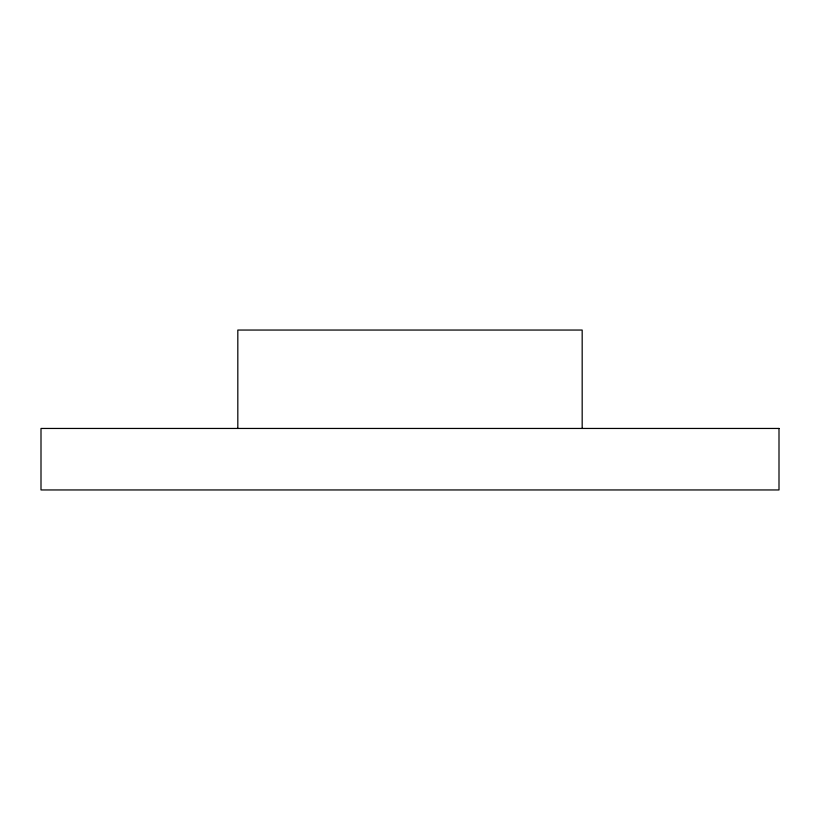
<?xml version="1.0" encoding="UTF-8"?>
<svg xmlns="http://www.w3.org/2000/svg" width="820" height="820" viewBox="0 0 820 820"><rect width="100%" height="100%" fill="white"/><g stroke="black" fill="none" stroke-linecap="round" stroke-linejoin="round"><path stroke-width="1.23" d="M582.179 428.45L582.179 330.05L237.82 330.05L237.82 428.45M779 428.45L41 428.45L41 489.95L779 489.95L779 428.45"/></g></svg>
